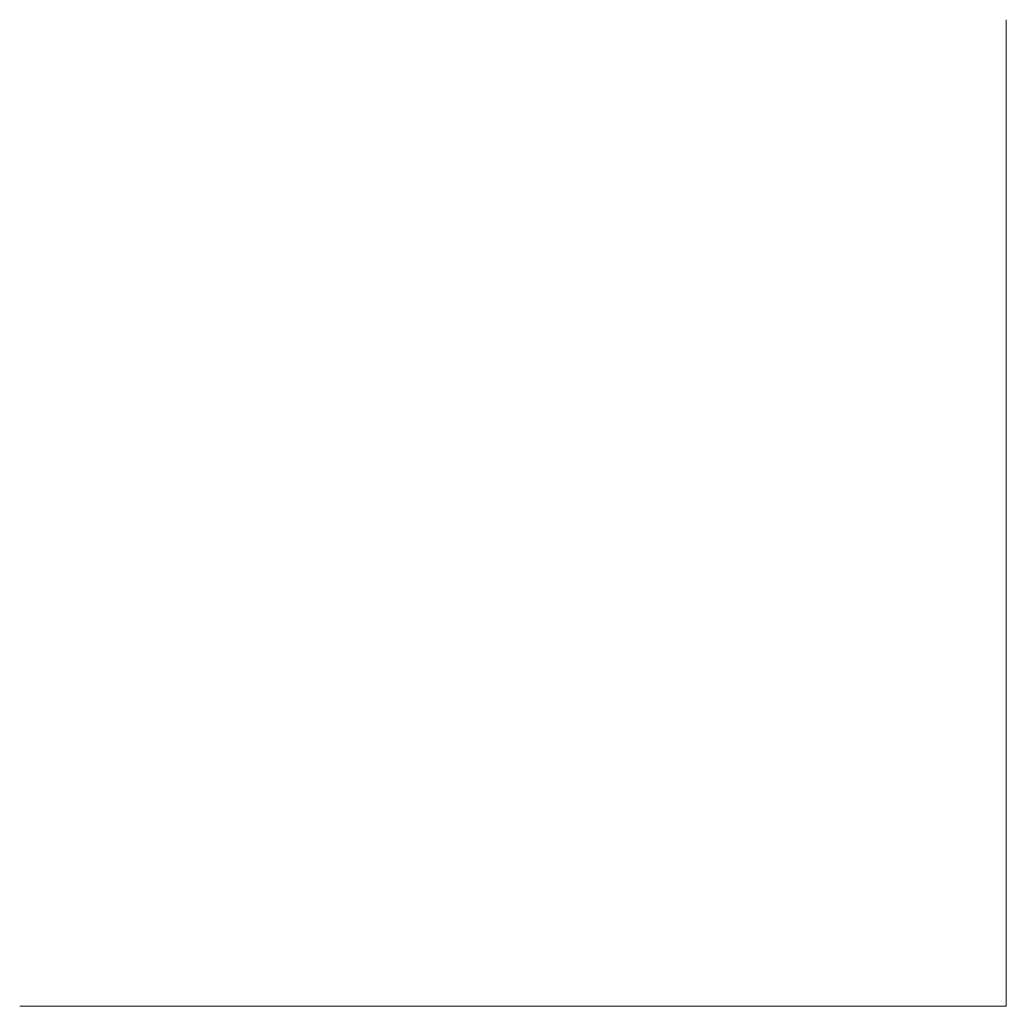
# Model space of a CAD drawing. Header units: inches. Extents: x 100 to 101, y 200 to 201.
import ezdxf

# ---------------------------------------------------------------- set-up
doc = ezdxf.new("R2010")
doc.units = ezdxf.units.IN
doc.header["$MEASUREMENT"] = 0

msp = doc.modelspace()

# ---------------------------------------------------------------- linework, layer by layer
at = {"layer": 'out1', "color": 1, "lineweight": 0}
msp.add_polyline3d([(100, 200, 0), (101, 200, 1), (101, 201, 2)], dxfattribs=at)

doc.saveas('drawing.dxf')
